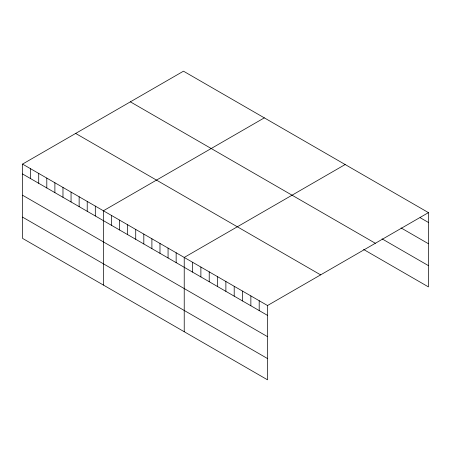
<?xml version="1.0" encoding="UTF-8"?>
<svg xmlns="http://www.w3.org/2000/svg" width="451" height="451" viewBox="0 0 451 451"><rect width="100%" height="100%" fill="white"/><g stroke="black" fill="none" stroke-linecap="round" stroke-linejoin="round"><path stroke-width="0.68" d="M22.55 164.096L267.522 305.53L267.522 379.815L22.55 238.382L22.55 164.096L183.478 71.185L428.45 212.618L428.45 286.904L363.602 249.465M264.32 117.858L103.392 210.769L103.392 285.055M345.162 164.53L184.228 257.442L184.228 331.727M267.522 305.53L428.45 212.618M420.123 217.67L428.45 222.478M401.086 227.941L428.45 243.743M382.048 238.855L428.45 265.645M130.373 101.847L375.345 243.275M75.655 133.434L320.627 274.868M22.55 173.962L267.522 315.39M22.55 195.221L267.522 336.655M22.55 217.123L267.522 358.556M259.19 300.721L259.19 310.581M250.863 295.912L250.863 305.772M242.531 291.104L242.531 300.964M234.204 286.295L234.204 296.155M225.878 281.486L225.878 291.346M217.545 276.677L217.545 286.537M209.219 271.868L209.219 281.728M200.887 267.06L200.887 276.92M192.56 262.251L192.56 272.111M176.149 252.774L176.149 262.64M168.065 248.106L168.065 257.972M159.981 243.439L159.981 253.304M151.897 238.771L151.897 248.636M143.813 234.103L143.813 243.968M135.728 229.435L135.728 239.301M127.644 224.767L127.644 234.633M119.56 220.105L119.56 229.965M111.476 215.437L111.476 225.297M95.308 206.101L95.308 215.967M87.223 201.434L87.223 211.299M79.139 196.766L79.139 206.631M71.055 192.098L71.055 201.963M62.971 187.43L62.971 197.296M54.887 182.762L54.887 192.628M46.803 178.1L46.803 187.96M38.718 173.432L38.718 183.292M30.634 168.764L30.634 178.624"/></g></svg>
